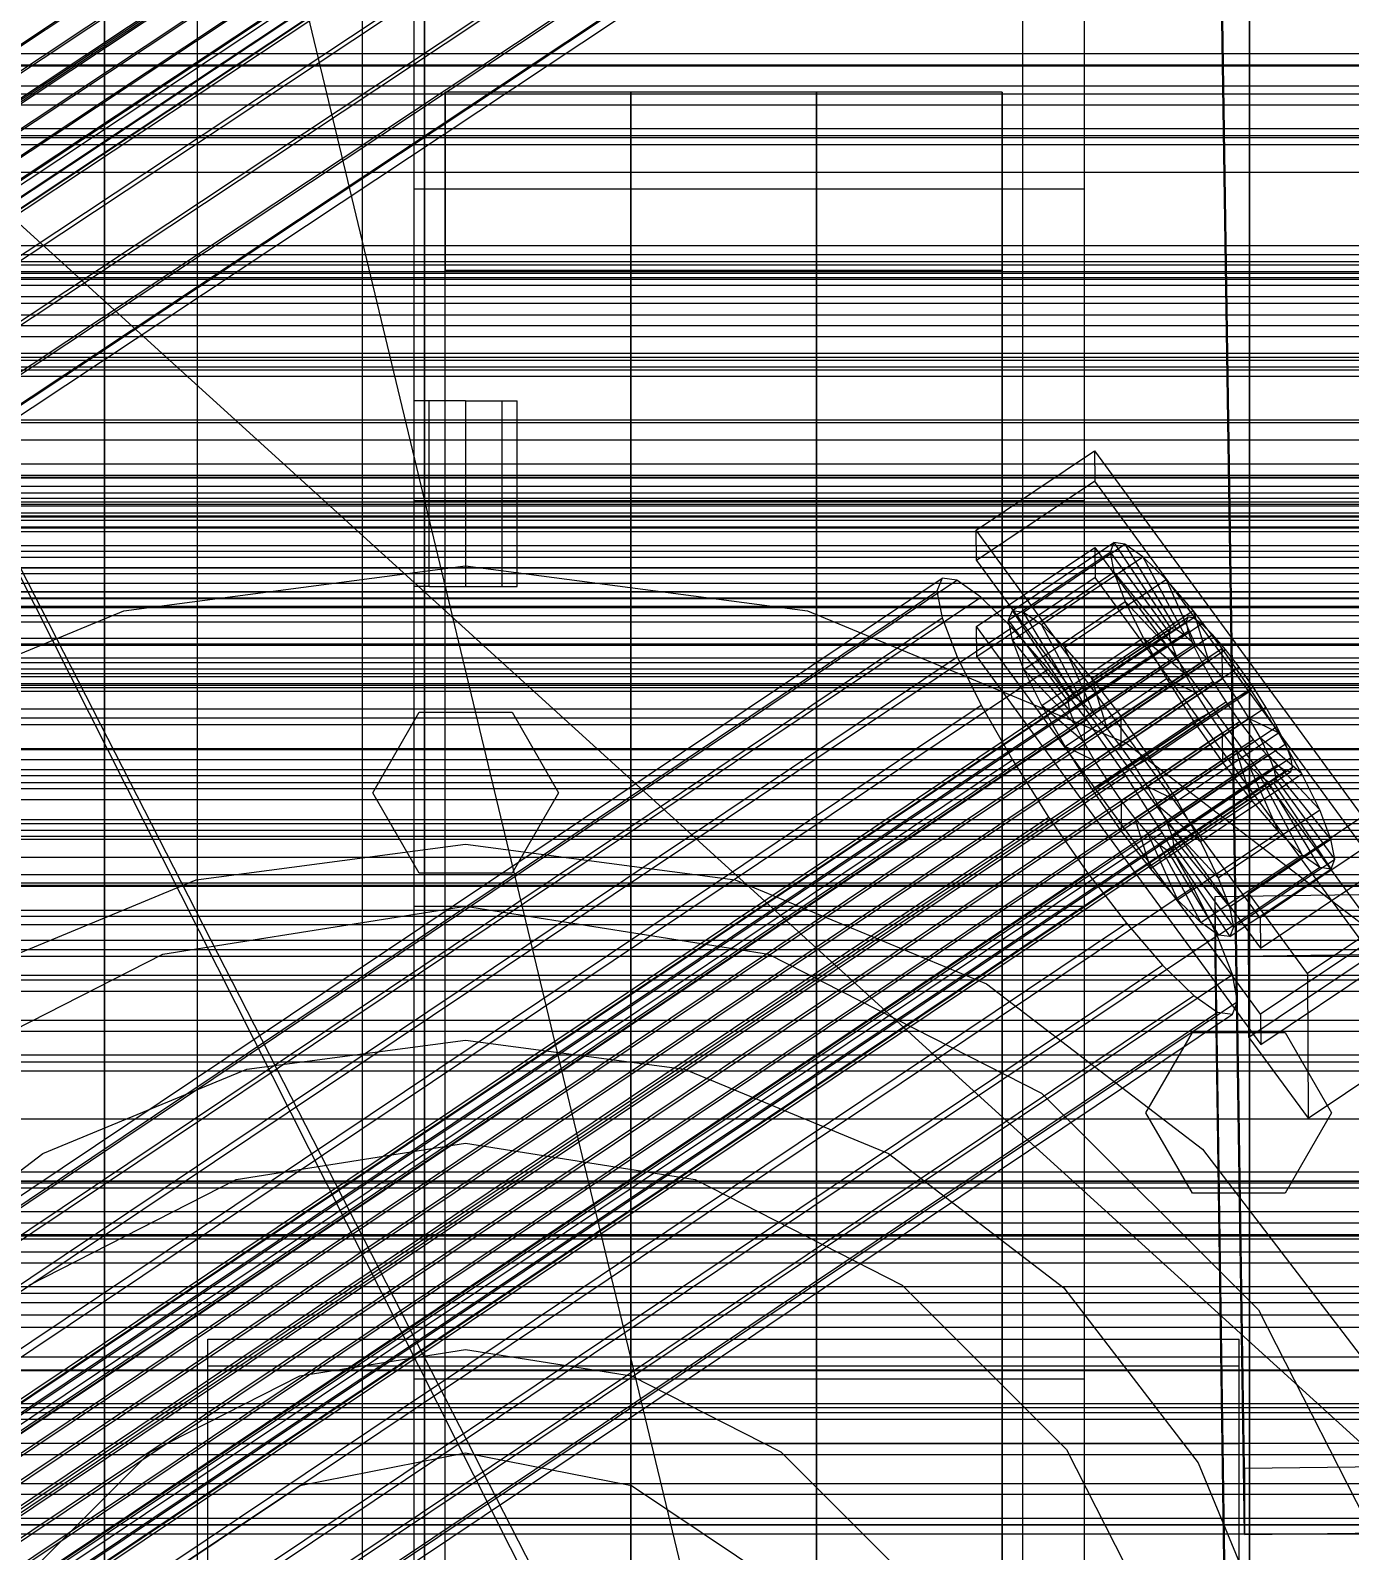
# Model space of a CAD drawing. Header units: millimetres. Extents: x -1970 to 59977, y -50268 to 6837.
# Drawn here: x 242.8 to 370.7, y -34217.5 to -34070.1 of the extents above; entities that cross this region are included whole.
import ezdxf

# ---------------------------------------------------------------- set-up
doc = ezdxf.new("R2010")
doc.units = ezdxf.units.MM
for name, color, linetype, lineweight in [('COTAS_O', 1, 'Continuous', 0), ('frontal_briquetadora', 7, 'Continuous', 0), ('frontal_C01', 7, 'Continuous', 0), ('frontal_C02', 7, 'Continuous', 0), ('frontal_C03', 7, 'Continuous', 0), ('frontal_dos-mix', 7, 'Continuous', 0), ('frontal_mezcladora', 7, 'Continuous', 0), ('frontal_secador', 7, 'Continuous', 0)]:
    doc.layers.add(name, color=color, linetype=linetype, lineweight=lineweight)
doc.dimstyles.new('R19_100', dxfattribs={"dimtxt": 250, "dimasz": 150, "dimexe": 150, "dimexo": 80, "dimgap": 100, "dimtad": 1, "dimtih": 1, "dimtoh": 1, "dimdsep": 46, "dimcen": 0.09, "dimadec": 0, "dimazin": 0, "dimtfac": 1, "dimtdec": 4, "dimtofl": 0, "dimtmove": 0, "dimatfit": 3, "dimfxl": 1, "dimtolj": 1, "dimtzin": 0, "dimarcsym": 0})

# ---------------------------------------------------------------- blocks, each defined once
blk = doc.blocks.new('*D39')
at = {"layer": 'COTAS_O', "color": 0, "lineweight": -2, "transparency": 16777216}
for p, q in [((-1725, -34320), (-1725, -33550)), ((1725, -34320), (1725, -33550)), ((-1575, -33700), (1575, -33700))]:
    blk.add_line(p, q, dxfattribs=at)
at = {"layer": 'COTAS_O', "color": 0, "transparency": 16777216}
for points in [[(-1575, -33675), (-1575, -33725), (-1725, -33700)], [(1575, -33675), (1575, -33725), (1725, -33700)]]:
    blk.add_solid(points, dxfattribs=at)
at = {"layer": 'Defpoints', "color": 0, "transparency": 16777216}
for p in [(1725, -33700), (-1725, -34400), (1725, -34400)]:
    blk.add_point(p, dxfattribs=at)
blk = doc.blocks.new('*D43')
at = {"layer": 'COTAS_O', "color": 0, "lineweight": -2, "transparency": 16777216}
for p, q in [((-650, -34820), (-650, -34050)), ((650, -34820), (650, -34050)), ((-500, -34200), (500, -34200))]:
    blk.add_line(p, q, dxfattribs=at)
at = {"layer": 'COTAS_O', "color": 0, "transparency": 16777216}
for points in [[(-500, -34175), (-500, -34225), (-650, -34200)], [(500, -34175), (500, -34225), (650, -34200)]]:
    blk.add_solid(points, dxfattribs=at)
at = {"layer": 'Defpoints', "color": 0, "transparency": 16777216}
for p in [(650, -34200), (-650, -34900), (650, -34900)]:
    blk.add_point(p, dxfattribs=at)

msp = doc.modelspace()

# ---------------------------------------------------------------- linework, layer by layer
at = {"layer": 'frontal_briquetadora'}
for p, q in [((210, -33820), (416.55, -34680)), ((210, -34060), (430, -34260)), ((210, -34060), (430, -34490)), ((210, -34060), (430, -34496)), ((210, -34143), (452, -34143)), ((210, -34181.662), (452, -34181.662))]:
    msp.add_line(p, q, dxfattribs=at)
at = {"layer": 'frontal_C01'}
for p, q in [((250, -35735.764), (250, -32680.37)), ((250, -32685.104), (250, -35740.498)), ((144.861, -34135.796), (358.659, -33993.892)), ((142.565, -34137.487), (356.363, -33995.583)), ((359.995, -33995.601), (146.196, -34137.505)), ((143.635, -34139.391), (357.434, -33997.487)), ((147.533, -34139.411), (361.332, -33997.506)), ((144.881, -34141.363), (358.68, -33999.459)), ((148.779, -34141.382), (362.578, -33999.478)), ((146.218, -34143.268), (360.017, -34001.364)), ((149.85, -34143.286), (363.648, -34001.382)), ((147.554, -34144.977), (361.352, -34003.073)), ((150.672, -34144.993), (364.471, -34003.088)), ((148.798, -34146.373), (362.596, -34004.469)), ((151.191, -34146.385), (364.989, -34004.481)), ((149.865, -34147.362), (363.664, -34005.457)), ((150.683, -34147.874), (364.482, -34005.97)), ((151.196, -34147.877), (364.995, -34005.973)), ((151.369, -34147.369), (365.168, -34005.465)), ((164.693, -34127.845), (349.002, -34005.514)), ((157.211, -34133.355), (341.52, -34011.024)), ((168.21, -34133.41), (352.519, -34011.079)), ((160.982, -34138.733), (345.291, -34016.401)), ((171.232, -34138.784), (355.541, -34016.452)), ((360.514, -34209.542), (357.646, -34017.594)), ((164.752, -34143.556), (349.061, -34021.224)), ((173.554, -34143.6), (357.863, -34021.268)), ((168.263, -34147.496), (352.572, -34025.165)), ((175.016, -34147.53), (359.326, -34025.198)), ((360.514, -34215.946), (357.646, -34023.998)), ((171.275, -34150.285), (355.584, -34027.953)), ((175.521, -34150.306), (359.83, -34027.975)), ((173.584, -34151.732), (357.893, -34029.401)), ((175.032, -34151.739), (359.341, -34029.408)), ((430, -34075.498), (-430, -34075.498)), ((430, -34080.498), (-430, -34080.498)), ((-450, -34181.845), (450, -34181.845)), ((450, -34194.652), (-450, -34194.652)), ((-425, -34203.618), (425, -34203.618)), ((378.512, -34209.301), (360.514, -34209.542)), ((360.514, -34209.542), (360.514, -34215.946)), ((450, -34215.002), (-450, -34215.002)), ((425, -34214.987), (-425, -34214.987)), ((360.514, -34215.946), (378.512, -34215.705))]:
    msp.add_line(p, q, dxfattribs=at)
at = {"layer": 'frontal_C02'}
for p, q in [((250, -35767.535), (250, -32976.99)), ((250, -32981.769), (250, -35772.314)), ((425, -34072.349), (-425, -34072.349)), ((-425, -34083.825), (425, -34083.825)), ((334.501, -34118.545), (345.969, -34110.862)), ((345.969, -34110.862), (345.981, -34113.784)), ((345.969, -34110.862), (373.501, -34148.455)), ((345.981, -34113.784), (334.513, -34121.468)), ((373.513, -34151.377), (345.981, -34113.784)), ((334.513, -34121.468), (334.501, -34118.545)), ((362.033, -34156.138), (334.501, -34118.545)), ((334.539, -34127.898), (346.008, -34120.214)), ((337.64, -34127.267), (347.47, -34120.681)), ((338.005, -34126.337), (347.835, -34119.751)), ((339.088, -34126.484), (348.918, -34119.898)), ((340.816, -34127.699), (350.645, -34121.113)), ((346.008, -34120.214), (346.02, -34123.137)), ((346.008, -34120.214), (373.539, -34157.807)), ((347.835, -34119.751), (347.47, -34120.681)), ((347.47, -34120.681), (353.205, -34128.513)), ((347.47, -34120.681), (347.847, -34122.625)), ((348.918, -34119.898), (347.835, -34119.751)), ((347.835, -34119.751), (353.378, -34128.072)), ((350.645, -34121.113), (348.918, -34119.898)), ((348.918, -34119.898), (353.892, -34128.142)), ((352.899, -34123.312), (350.645, -34121.113)), ((350.645, -34121.113), (354.71, -34128.717)), ((334.513, -34121.468), (362.045, -34159.061)), ((338.017, -34129.211), (347.847, -34122.625)), ((347.847, -34122.625), (353.384, -34129.434)), ((347.847, -34122.625), (348.941, -34125.451)), ((146.872, -34246.69), (331.181, -34123.206)), ((148.32, -34246.887), (332.629, -34123.403)), ((331.181, -34123.206), (330.692, -34124.45)), ((332.629, -34123.403), (331.181, -34123.206)), ((334.938, -34125.027), (332.629, -34123.403)), ((346.02, -34123.137), (334.551, -34130.82)), ((343.069, -34129.898), (352.899, -34123.312)), ((373.551, -34160.73), (346.02, -34123.137)), ((355.525, -34126.346), (352.899, -34123.312)), ((352.899, -34123.312), (355.777, -34129.759)), ((146.383, -34247.934), (330.692, -34124.45)), ((150.629, -34248.511), (334.938, -34125.027)), ((330.692, -34124.45), (331.197, -34127.049)), ((337.95, -34127.967), (334.938, -34125.027)), ((339.111, -34132.037), (348.941, -34125.451)), ((348.941, -34125.451), (353.902, -34130.772)), ((348.941, -34125.451), (350.678, -34128.966)), ((141.218, -34270.216), (355.017, -34126.974)), ((141.731, -34270.286), (355.53, -34127.044)), ((146.887, -34250.533), (331.197, -34127.049)), ((331.197, -34127.049), (332.659, -34130.826)), ((337.64, -34127.267), (338.005, -34126.337)), ((343.549, -34134.658), (338.005, -34126.337)), ((338.005, -34126.337), (339.088, -34126.484)), ((344.062, -34134.728), (339.088, -34126.484)), ((339.088, -34126.484), (340.816, -34127.699)), ((345.695, -34132.932), (355.525, -34126.346)), ((355.017, -34126.974), (354.844, -34127.415)), ((355.53, -34127.044), (355.017, -34126.974)), ((358.345, -34130.008), (355.525, -34126.346)), ((355.525, -34126.346), (357.021, -34131.196)), ((356.348, -34127.62), (355.53, -34127.044)), ((141.045, -34270.657), (354.844, -34127.415)), ((141.224, -34271.577), (355.022, -34128.336)), ((142.549, -34270.861), (356.348, -34127.62)), ((153.641, -34251.451), (337.95, -34127.967)), ((334.551, -34130.82), (334.539, -34127.898)), ((362.071, -34165.491), (334.539, -34127.898)), ((343.376, -34135.099), (337.64, -34127.267)), ((338.017, -34129.211), (337.64, -34127.267)), ((341.461, -34132.023), (337.95, -34127.967)), ((344.88, -34135.303), (340.816, -34127.699)), ((340.816, -34127.699), (343.069, -34129.898)), ((353.205, -34128.513), (343.376, -34135.099)), ((353.378, -34128.072), (343.549, -34134.658)), ((353.892, -34128.142), (344.062, -34134.728)), ((353.205, -34128.513), (353.378, -34128.072)), ((353.384, -34129.434), (353.205, -34128.513)), ((353.378, -34128.072), (353.892, -34128.142)), ((353.892, -34128.142), (354.71, -34128.717)), ((354.844, -34127.415), (355.022, -34128.336)), ((355.022, -34128.336), (355.541, -34129.675)), ((357.415, -34128.661), (356.348, -34127.62)), ((141.742, -34272.916), (355.541, -34129.675)), ((143.617, -34271.903), (357.415, -34128.661)), ((343.554, -34136.02), (338.017, -34129.211)), ((339.111, -34132.037), (338.017, -34129.211)), ((340.848, -34135.552), (350.678, -34128.966)), ((345.947, -34136.345), (343.069, -34129.898)), ((343.069, -34129.898), (345.695, -34132.932)), ((353.384, -34129.434), (343.554, -34136.02)), ((354.71, -34128.717), (344.88, -34135.303)), ((355.777, -34129.759), (345.947, -34136.345)), ((358.345, -34130.008), (348.515, -34136.594)), ((350.678, -34128.966), (354.725, -34132.437)), ((350.678, -34128.966), (352.938, -34132.93)), ((353.902, -34130.772), (353.384, -34129.434)), ((354.71, -34128.717), (355.777, -34129.759)), ((355.541, -34129.675), (356.363, -34131.34)), ((355.777, -34129.759), (357.021, -34131.196)), ((358.659, -34130.099), (357.415, -34128.661)), ((358.357, -34132.931), (358.345, -34130.008)), ((361.166, -34134.049), (358.345, -34130.008)), ((142.565, -34274.581), (356.363, -34131.34)), ((144.861, -34273.34), (358.659, -34130.099)), ((148.35, -34254.31), (332.659, -34130.826)), ((332.659, -34130.826), (334.981, -34135.525)), ((334.551, -34130.82), (362.083, -34168.413)), ((353.902, -34130.772), (344.073, -34137.358)), ((357.021, -34131.196), (347.191, -34137.782)), ((354.725, -34132.437), (353.902, -34130.772)), ((356.363, -34131.34), (357.434, -34133.217)), ((357.021, -34131.196), (358.357, -34132.931)), ((359.995, -34131.833), (358.659, -34130.099)), ((359.995, -34131.833), (146.196, -34275.075)), ((157.152, -34255.507), (341.461, -34132.023)), ((344.073, -34137.358), (339.111, -34132.037)), ((340.848, -34135.552), (339.111, -34132.037)), ((345.231, -34136.919), (341.461, -34132.023)), ((343.108, -34139.516), (352.938, -34132.93)), ((354.725, -34132.437), (344.895, -34139.023)), ((347.191, -34137.782), (345.695, -34132.932)), ((345.695, -34132.932), (348.515, -34136.594)), ((348.527, -34139.517), (358.357, -34132.931)), ((352.938, -34132.93), (355.796, -34134.315)), ((352.938, -34132.93), (355.569, -34137.074)), ((355.796, -34134.315), (354.725, -34132.437)), ((358.357, -34132.931), (359.693, -34134.845)), ((361.332, -34133.747), (359.995, -34131.833)), ((143.635, -34276.459), (357.434, -34133.217)), ((147.533, -34276.989), (361.332, -34133.747)), ((355.796, -34134.315), (345.966, -34140.901)), ((351.336, -34140.635), (361.166, -34134.049)), ((357.042, -34136.278), (355.796, -34134.315)), ((357.434, -34133.217), (358.68, -34135.18)), ((361.166, -34134.049), (359.693, -34134.845)), ((363.797, -34138.193), (361.166, -34134.049)), ((362.578, -34135.71), (361.332, -34133.747)), ((144.881, -34278.422), (358.68, -34135.18)), ((148.779, -34278.952), (362.578, -34135.71)), ((150.672, -34259.009), (334.981, -34135.525)), ((334.981, -34135.525), (338.003, -34140.825)), ((344.895, -34139.023), (340.848, -34135.552)), ((343.108, -34139.516), (340.848, -34135.552)), ((343.549, -34134.658), (343.376, -34135.099)), ((343.376, -34135.099), (343.554, -34136.02)), ((344.062, -34134.728), (343.549, -34134.658)), ((344.88, -34135.303), (344.062, -34134.728)), ((345.947, -34136.345), (344.88, -34135.303)), ((359.693, -34134.845), (349.863, -34141.431)), ((358.68, -34135.18), (360.017, -34137.094)), ((359.693, -34134.845), (360.939, -34136.808)), ((363.648, -34137.588), (362.578, -34135.71)), ((146.218, -34280.336), (360.017, -34137.094)), ((345.231, -34136.919), (160.922, -34260.403)), ((343.554, -34136.02), (344.073, -34137.358)), ((344.073, -34137.358), (344.895, -34139.023)), ((349.002, -34142.321), (345.231, -34136.919)), ((345.739, -34143.66), (355.569, -34137.074)), ((347.191, -34137.782), (345.947, -34136.345)), ((357.042, -34136.278), (347.212, -34142.864)), ((348.515, -34136.594), (348.527, -34139.517)), ((348.515, -34136.594), (351.336, -34140.635)), ((360.939, -34136.808), (351.109, -34143.394)), ((355.569, -34137.074), (357.042, -34136.278)), ((355.569, -34137.074), (358.39, -34141.114)), ((358.378, -34138.192), (357.042, -34136.278)), ((360.017, -34137.094), (361.352, -34138.829)), ((363.797, -34138.193), (360.939, -34136.808)), ((360.939, -34136.808), (362.01, -34138.686)), ((147.554, -34282.07), (361.352, -34138.829)), ((149.85, -34280.829), (363.648, -34137.588)), ((348.527, -34139.517), (347.191, -34137.782)), ((358.378, -34138.192), (348.548, -34144.778)), ((362.01, -34138.686), (352.18, -34145.271)), ((353.967, -34144.778), (363.797, -34138.193)), ((358.39, -34141.114), (358.378, -34138.192)), ((359.714, -34139.927), (358.378, -34138.192)), ((361.352, -34138.829), (362.596, -34140.266)), ((366.057, -34142.157), (362.01, -34138.686)), ((362.01, -34138.686), (362.833, -34140.351)), ((364.471, -34139.253), (363.648, -34137.588)), ((366.057, -34142.157), (363.797, -34138.193)), ((148.798, -34283.508), (362.596, -34140.266)), ((150.672, -34282.494), (364.471, -34139.253)), ((345.966, -34140.901), (343.108, -34139.516)), ((345.739, -34143.66), (343.108, -34139.516)), ((344.895, -34139.023), (345.966, -34140.901)), ((349.863, -34141.431), (348.527, -34139.517)), ((359.714, -34139.927), (349.884, -34146.512)), ((361.21, -34144.777), (359.714, -34139.927)), ((360.958, -34141.364), (359.714, -34139.927)), ((362.596, -34140.266), (363.664, -34141.308)), ((364.989, -34140.591), (364.471, -34139.253)), ((149.865, -34284.549), (363.664, -34141.308)), ((151.191, -34283.833), (364.989, -34140.591)), ((151.369, -34284.754), (365.168, -34141.512)), ((153.694, -34264.309), (338.003, -34140.825)), ((338.003, -34140.825), (341.52, -34146.364)), ((345.966, -34140.901), (347.212, -34142.864)), ((348.56, -34147.7), (358.39, -34141.114)), ((349.863, -34141.431), (351.336, -34140.635)), ((351.109, -34143.394), (349.863, -34141.431)), ((360.958, -34141.364), (351.128, -34147.95)), ((351.336, -34140.635), (353.967, -34144.778)), ((362.833, -34140.351), (353.003, -34146.936)), ((363.351, -34141.689), (353.521, -34148.275)), ((358.39, -34141.114), (361.21, -34144.777)), ((363.836, -34147.811), (360.958, -34141.364)), ((362.025, -34142.406), (360.958, -34141.364)), ((367.794, -34145.672), (362.833, -34140.351)), ((362.833, -34140.351), (363.351, -34141.689)), ((368.888, -34148.498), (363.351, -34141.689)), ((363.351, -34141.689), (363.53, -34142.61)), ((363.664, -34141.308), (364.482, -34141.883)), ((365.168, -34141.512), (364.989, -34140.591)), ((364.995, -34141.953), (365.168, -34141.512)), ((150.683, -34285.125), (364.482, -34141.883)), ((151.196, -34285.194), (364.995, -34141.953)), ((164.693, -34265.805), (349.002, -34142.321)), ((347.212, -34142.864), (345.739, -34143.66)), ((347.212, -34142.864), (348.548, -34144.778)), ((352.519, -34147.86), (349.002, -34142.321)), ((362.025, -34142.406), (352.196, -34148.991)), ((362.843, -34142.981), (353.014, -34149.567)), ((363.357, -34143.051), (353.527, -34149.637)), ((363.53, -34142.61), (353.7, -34149.196)), ((356.228, -34148.743), (366.057, -34142.157)), ((366.09, -34150.01), (362.025, -34142.406)), ((362.843, -34142.981), (362.025, -34142.406)), ((367.817, -34151.225), (362.843, -34142.981)), ((363.357, -34143.051), (362.843, -34142.981)), ((363.53, -34142.61), (363.357, -34143.051)), ((368.9, -34151.372), (363.357, -34143.051)), ((369.265, -34150.442), (363.53, -34142.61)), ((364.482, -34141.883), (364.995, -34141.953)), ((367.794, -34145.672), (366.057, -34142.157)), ((348.56, -34147.7), (345.739, -34143.66)), ((352.18, -34145.271), (351.109, -34143.394)), ((351.109, -34143.394), (353.967, -34144.778)), ((348.548, -34144.778), (348.56, -34147.7)), ((348.548, -34144.778), (349.884, -34146.512)), ((351.38, -34151.362), (361.21, -34144.777)), ((353.003, -34146.936), (352.18, -34145.271)), ((352.18, -34145.271), (356.228, -34148.743)), ((353.967, -34144.778), (356.228, -34148.743)), ((357.964, -34152.258), (367.794, -34145.672)), ((360.882, -34153.695), (372.35, -34146.012)), ((361.21, -34144.777), (363.836, -34147.811)), ((368.888, -34148.498), (367.794, -34145.672)), ((157.211, -34269.848), (341.52, -34146.364)), ((341.52, -34146.364), (345.291, -34151.766)), ((351.38, -34151.362), (348.56, -34147.7)), ((349.884, -34146.512), (351.38, -34151.362)), ((349.884, -34146.512), (351.128, -34147.95)), ((353.521, -34148.275), (353.003, -34146.936)), ((353.003, -34146.936), (357.964, -34152.258)), ((168.21, -34271.344), (352.519, -34147.86)), ((351.128, -34147.95), (354.006, -34154.397)), ((351.128, -34147.95), (352.196, -34148.991)), ((352.196, -34148.991), (356.26, -34156.596)), ((352.196, -34148.991), (353.014, -34149.567)), ((355.541, -34153.16), (352.519, -34147.86)), ((353.7, -34149.196), (353.521, -34148.275)), ((353.521, -34148.275), (359.058, -34155.083)), ((354.006, -34154.397), (363.836, -34147.811)), ((356.228, -34148.743), (357.964, -34152.258)), ((359.058, -34155.083), (368.888, -34148.498)), ((373.501, -34148.455), (362.033, -34156.138)), ((363.836, -34147.811), (366.09, -34150.01)), ((369.265, -34150.442), (368.888, -34148.498)), ((353.014, -34149.567), (357.987, -34157.811)), ((353.014, -34149.567), (353.527, -34149.637)), ((353.527, -34149.637), (353.7, -34149.196)), ((353.527, -34149.637), (359.07, -34157.958)), ((353.7, -34149.196), (359.436, -34157.028)), ((356.26, -34156.596), (366.09, -34150.01)), ((359.436, -34157.028), (369.265, -34150.442)), ((366.09, -34150.01), (367.817, -34151.225)), ((368.9, -34151.372), (369.265, -34150.442)), ((160.982, -34275.25), (345.291, -34151.766)), ((345.291, -34151.766), (349.061, -34156.662)), ((354.006, -34154.397), (351.38, -34151.362)), ((357.987, -34157.811), (367.817, -34151.225)), ((359.07, -34157.958), (368.9, -34151.372)), ((362.045, -34159.061), (373.513, -34151.377)), ((367.817, -34151.225), (368.9, -34151.372)), ((171.232, -34276.644), (355.541, -34153.16)), ((357.863, -34157.859), (355.541, -34153.16)), ((357.964, -34152.258), (359.058, -34155.083)), ((356.26, -34156.596), (354.006, -34154.397)), ((357.646, -34154.067), (375.644, -34153.823)), ((357.646, -34159.912), (357.646, -34154.067)), ((360.514, -34347.834), (357.646, -34154.067)), ((360.939, -34167.724), (360.882, -34153.695)), ((366.618, -34161.527), (360.882, -34153.695)), ((378.086, -34153.843), (366.618, -34161.527)), ((359.058, -34155.083), (359.436, -34157.028)), ((362.033, -34156.138), (362.045, -34159.061)), ((164.752, -34280.146), (349.061, -34156.662)), ((173.554, -34281.342), (357.863, -34157.859)), ((349.061, -34156.662), (352.572, -34160.718)), ((357.987, -34157.811), (356.26, -34156.596)), ((359.326, -34161.636), (357.863, -34157.859)), ((359.07, -34157.958), (357.987, -34157.811)), ((359.436, -34157.028), (359.07, -34157.958)), ((373.539, -34157.807), (362.071, -34165.491)), ((168.263, -34284.202), (352.572, -34160.718)), ((352.572, -34160.718), (355.584, -34163.658)), ((375.644, -34159.669), (357.646, -34159.912)), ((360.514, -34353.679), (357.646, -34159.912)), ((372.408, -34160.04), (360.939, -34167.724)), ((362.083, -34168.413), (373.551, -34160.73)), ((175.016, -34285.12), (359.326, -34161.636)), ((359.83, -34164.235), (359.326, -34161.636)), ((366.618, -34161.527), (366.675, -34175.556)), ((171.275, -34287.142), (355.584, -34163.658)), ((355.584, -34163.658), (357.893, -34165.282)), ((173.584, -34288.766), (357.893, -34165.282)), ((175.521, -34287.719), (359.83, -34164.235)), ((357.893, -34165.282), (359.341, -34165.479)), ((359.341, -34165.479), (359.83, -34164.235)), ((175.032, -34288.963), (359.341, -34165.479)), ((362.071, -34165.491), (362.083, -34168.413)), ((360.939, -34167.724), (366.675, -34175.556)), ((366.675, -34175.556), (378.143, -34167.872))]:
    msp.add_line(p, q, dxfattribs=at)
at = {"layer": 'frontal_C03'}
for p, q in [((1250, -34072.358), (-1250, -34072.358)), ((-1250, -34073.416), (1250, -34073.416)), ((1250, -34076.268), (-1250, -34076.268)), ((1250, -34077.325), (-1250, -34077.325)), ((1250, -34079.633), (-1250, -34079.633)), ((1250, -34080.286), (-1250, -34080.286)), ((1250, -34081.167), (-1250, -34081.167)), ((1250, -34090.974), (-1250, -34090.974)), ((1250, -34091.855), (-1250, -34091.855)), ((1250, -34092.509), (-1250, -34092.509)), ((-1250, -34092.816), (1250, -34092.816)), ((-1250, -34093.614), (1250, -34093.614)), ((-1250, -34094.198), (1250, -34094.198)), ((1250, -34094.816), (-1250, -34094.816)), ((-1250, -34095.873), (1250, -34095.873)), ((-1250, -34096.536), (1250, -34096.536)), ((-1250, -34097.665), (1250, -34097.665)), ((1250, -34098.726), (-1250, -34098.726)), ((1250, -34099.783), (-1250, -34099.783)), ((-1250, -34101.385), (1250, -34101.385)), ((1250, -34102.09), (-1250, -34102.09)), ((1250, -34102.744), (-1250, -34102.744)), ((-1250, -34102.981), (1250, -34102.981)), ((1250, -34103.625), (-1250, -34103.625)), ((-1250, -34107.828), (1250, -34107.828)), ((-1250, -34109.784), (1250, -34109.784)), ((1250, -34113.431), (-1250, -34113.431)), ((1250, -34114.313), (-1250, -34114.313)), ((1250, -34114.966), (-1250, -34114.966)), ((-1268, -34115.802), (1268, -34115.802)), ((-1268, -34116.026), (1268, -34116.026)), ((-1268, -34116.191), (1268, -34116.191)), ((-1250, -34115.429), (1250, -34115.429)), ((-1268, -34116.848), (1268, -34116.848)), ((-1268, -34117.166), (1268, -34117.166)), ((-1268, -34118.212), (1268, -34118.212)), ((1250, -34117.274), (-1250, -34117.274)), ((1250, -34117.61), (-1250, -34117.61)), ((-1268, -34118.661), (1268, -34118.661)), ((-1250, -34118.331), (1250, -34118.331)), ((-1268, -34120.024), (1268, -34120.024)), ((-1268, -34120.574), (1268, -34120.574)), ((-1268, -34122.162), (1268, -34122.162)), ((1250, -34121.183), (-1250, -34121.183)), ((1250, -34122.24), (-1250, -34122.24)), ((1268, -34122.775), (-1268, -34122.775)), ((-1250, -34123.667), (1250, -34123.667)), ((-1268, -34124.479), (1268, -34124.479)), ((-1268, -34125.114), (1268, -34125.114)), ((1250, -34124.548), (-1250, -34124.548)), ((1250, -34125.201), (-1250, -34125.201)), ((-1268, -34126.817), (1268, -34126.817)), ((-1250, -34125.925), (1250, -34125.925)), ((1250, -34126.083), (-1250, -34126.083)), ((-1268, -34127.431), (1268, -34127.431)), ((-1268, -34129.018), (1268, -34129.018)), ((-1268, -34129.568), (1268, -34129.568)), ((-1268, -34130.932), (1268, -34130.932)), ((-1268, -34131.381), (1268, -34131.381)), ((-1268, -34132.427), (1268, -34132.427)), ((-1268, -34132.744), (1268, -34132.744)), ((-1250, -34131.983), (1250, -34131.983)), ((-1268, -34133.402), (1268, -34133.402)), ((-1268, -34133.566), (1268, -34133.566)), ((-1268, -34133.791), (1268, -34133.791)), ((-1250, -34134.164), (1250, -34134.164)), ((1250, -34135.889), (-1250, -34135.889)), ((1250, -34136.77), (-1250, -34136.77)), ((1250, -34137.424), (-1250, -34137.424)), ((1250, -34139.731), (-1250, -34139.731)), ((-1250, -34139.809), (1250, -34139.809)), ((-1250, -34140.789), (1250, -34140.789)), ((-1250, -34141.764), (1250, -34141.764)), ((1250, -34143.641), (-1250, -34143.641)), ((1250, -34144.698), (-1250, -34144.698)), ((-1250, -34146.611), (1250, -34146.611)), ((1250, -34147.006), (-1250, -34147.006)), ((1250, -34147.659), (-1250, -34147.659)), ((-1250, -34148.208), (1250, -34148.208)), ((1250, -34148.54), (-1250, -34148.54)), ((-1250, -34151.927), (1250, -34151.927)), ((-1500, -34152.753), (1500, -34152.753)), ((-1250, -34153.056), (1250, -34153.056)), ((-1250, -34155.394), (1250, -34155.394)), ((-1250, -34155.979), (1250, -34155.979)), ((-1250, -34156.776), (1250, -34156.776)), ((1250, -34158.347), (-1250, -34158.347)), ((1250, -34159.228), (-1250, -34159.228)), ((1250, -34159.882), (-1250, -34159.882)), ((1500, -34161.736), (-1500, -34161.736)), ((1250, -34162.189), (-1250, -34162.189)), ((-1250, -34163.246), (1250, -34163.246)), ((1250, -34166.098), (-1250, -34166.098)), ((1250, -34167.156), (-1250, -34167.156)), ((1250, -34169.463), (-1250, -34169.463)), ((1250, -34170.117), (-1250, -34170.117)), ((1250, -34170.998), (-1250, -34170.998)), ((-1500, -34175.611), (1500, -34175.611)), ((1250, -34180.804), (-1250, -34180.804)), ((1250, -34181.686), (-1250, -34181.686)), ((1250, -34182.339), (-1250, -34182.339)), ((1250, -34184.647), (-1250, -34184.647)), ((-1250, -34185.704), (1250, -34185.704)), ((1500, -34186.859), (-1500, -34186.859)), ((1500, -34187.019), (-1500, -34187.019)), ((1500, -34187.304), (-1500, -34187.304)), ((1250, -34188.556), (-1250, -34188.556)), ((1250, -34189.613), (-1250, -34189.613)), ((1250, -34191.921), (-1250, -34191.921)), ((1250, -34192.574), (-1250, -34192.574)), ((1250, -34193.456), (-1250, -34193.456)), ((-1500, -34195.842), (1500, -34195.842)), ((-1500, -34198.712), (1500, -34198.712)), ((1250, -34203.262), (-1250, -34203.262)), ((1250, -34204.143), (-1250, -34204.143)), ((1250, -34204.797), (-1250, -34204.797)), ((1250, -34207.104), (-1250, -34207.104)), ((-1250, -34208.162), (1250, -34208.162)), ((1250, -34211.014), (-1250, -34211.014)), ((1250, -34212.071), (-1250, -34212.071)), ((1250, -34214.378), (-1250, -34214.378)), ((1250, -34215.032), (-1250, -34215.032)), ((1250, -34215.913), (-1250, -34215.913))]:
    msp.add_line(p, q, dxfattribs=at)
at = {"layer": 'frontal_dos-mix'}
msp.add_line((275, -35980), (275, -33282.5), dxfattribs=at)
at = {"layer": 'frontal_mezcladora'}
for p, q in [((280, -34450), (280, -34020)), ((259, -34456.719), (259, -34036.719)), ((281, -34036.719), (281, -34456.719)), ((339, -34456.719), (339, -34036.719)), ((361, -34036.719), (361, -34456.719)), ((259, -34483.281), (259, -34063.281)), ((281, -34483.281), (281, -34063.281)), ((339, -34483.281), (339, -34063.281)), ((361, -34483.281), (361, -34063.281)), ((280, -34085.455), (280, -34066.474)), ((345, -34085.455), (345, -34066.474)), ((301, -34076.07), (283, -34076.07)), ((283, -34076.07), (283, -34093.321)), ((283, -34509.163), (283, -34076.07)), ((301, -34093.321), (301, -34076.07)), ((301, -34076.07), (301, -34509.163)), ((319, -34076.07), (301, -34076.07)), ((319, -34093.321), (319, -34076.07)), ((319, -34076.07), (319, -34509.163)), ((337, -34076.07), (319, -34076.07)), ((337, -34093.321), (337, -34076.07)), ((337, -34076.07), (337, -34509.163)), ((280, -34115.65), (280, -34085.455)), ((280, -34085.455), (345, -34085.455)), ((345, -34115.65), (345, -34085.455)), ((283, -34093.321), (301, -34093.321)), ((283, -34526.414), (283, -34093.321)), ((301, -34526.414), (301, -34093.321)), ((301, -34093.321), (319, -34093.321)), ((319, -34526.414), (319, -34093.321)), ((319, -34093.321), (337, -34093.321)), ((337, -34526.414), (337, -34093.321)), ((281.464, -34106), (280, -34106)), ((280, -34124), (280, -34106)), ((285, -34106), (281.464, -34106)), ((281.464, -34124), (281.464, -34106)), ((285, -34106), (288.536, -34106)), ((285, -34106), (285, -34124)), ((288.536, -34106), (290, -34106)), ((288.536, -34124), (288.536, -34106)), ((290, -34124), (290, -34106)), ((280, -34155), (280, -34115.65)), ((280, -34115.65), (345, -34115.65)), ((345, -34155), (345, -34115.65)), ((251.871, -34126.361), (285, -34122)), ((285, -34122), (318.129, -34126.361)), ((281.464, -34124), (280, -34124)), ((281.464, -34124), (285, -34124)), ((285, -34124), (288.536, -34124)), ((288.536, -34124), (290, -34124)), ((221, -34139.149), (251.871, -34126.361)), ((318.129, -34126.361), (349, -34139.149)), ((276, -34144), (280.5, -34136.206)), ((280.5, -34136.206), (289.5, -34136.206)), ((289.5, -34136.206), (294, -34144)), ((349, -34139.149), (375.51, -34159.49)), ((280.5, -34151.794), (276, -34144)), ((294, -34144), (289.5, -34151.794)), ((258.859, -34152.441), (285, -34149)), ((285, -34149), (311.141, -34152.441)), ((289.5, -34151.794), (280.5, -34151.794)), ((234.5, -34162.531), (258.859, -34152.441)), ((311.141, -34152.441), (335.5, -34162.531)), ((255.643, -34159.65), (285, -34155)), ((280, -34200.824), (280, -34155)), ((280, -34155), (345, -34155)), ((285, -34155), (314.357, -34159.65)), ((345, -34200.824), (345, -34155)), ((229.16, -34173.143), (255.643, -34159.65)), ((314.357, -34159.65), (340.84, -34173.143)), ((335.5, -34162.531), (356.418, -34178.582)), ((263.777, -34170.794), (285, -34168)), ((285, -34168), (306.223, -34170.794)), ((350.953, -34175.047), (355.453, -34167.252)), ((355.453, -34167.252), (364.453, -34167.252)), ((364.453, -34167.252), (368.953, -34175.047)), ((244, -34178.986), (263.777, -34170.794)), ((306.223, -34170.794), (326, -34178.986)), ((340.84, -34173.143), (361.857, -34194.16)), ((355.453, -34182.841), (350.953, -34175.047)), ((368.953, -34175.047), (364.453, -34182.841)), ((262.751, -34181.524), (285, -34178)), ((285, -34178), (307.249, -34181.524)), ((356.418, -34178.582), (372.469, -34199.5)), ((227.017, -34192.017), (244, -34178.986)), ((326, -34178.986), (342.983, -34192.017)), ((242.679, -34191.751), (262.751, -34181.524)), ((307.249, -34181.524), (327.321, -34191.751)), ((364.453, -34182.841), (355.453, -34182.841)), ((327.321, -34191.751), (343.249, -34207.679)), ((342.983, -34192.017), (356.014, -34209)), ((361.857, -34194.16), (375.35, -34220.643)), ((260, -34199.594), (260, -34197)), ((260, -34197), (360, -34197)), ((360, -34199.594), (360, -34197)), ((268.931, -34200.545), (285, -34198)), ((285, -34198), (301.069, -34200.545)), ((254.435, -34207.931), (268.931, -34200.545)), ((260, -34207.122), (260, -34199.594)), ((260, -34199.594), (360, -34199.594)), ((301.069, -34200.545), (315.565, -34207.931)), ((360, -34207.122), (360, -34199.594)), ((280, -34250), (280, -34200.824)), ((280, -34200.824), (345, -34200.824)), ((345, -34250), (345, -34200.824)), ((242.931, -34219.435), (254.435, -34207.931)), ((260, -34218.847), (260, -34207.122)), ((260, -34207.122), (360, -34207.122)), ((268.927, -34211.197), (285, -34208)), ((285, -34208), (301.073, -34211.197)), ((315.565, -34207.931), (327.069, -34219.435)), ((343.249, -34207.679), (353.476, -34227.751)), ((360, -34218.847), (360, -34207.122)), ((356.014, -34209), (364.206, -34228.777)), ((255.302, -34220.302), (268.927, -34211.197)), ((301.073, -34211.197), (314.698, -34220.302))]:
    msp.add_line(p, q, dxfattribs=at)
at = {"layer": 'frontal_secador'}
for p, q in [((-1360, -34073.5), (1360, -34073.5)), ((-1250, -34073.5), (1250, -34073.5)), ((1360, -34083.853), (-1360, -34083.853)), ((1360, -34093.5), (-1360, -34093.5)), ((1250, -34094.076), (-1250, -34094.076)), ((1360, -34101.784), (-1360, -34101.784)), ((1360, -34108.141), (-1360, -34108.141)), ((1360, -34112.137), (-1360, -34112.137)), ((1360, -34113.5), (-1360, -34113.5)), ((1250, -34113.25), (-1250, -34113.25)), ((1250, -34129.715), (-1250, -34129.715)), ((1250, -34142.349), (-1250, -34142.349)), ((1250, -34150.291), (-1250, -34150.291)), ((1250, -34153), (-1250, -34153))]:
    msp.add_line(p, q, dxfattribs=at)

# ---------------------------------------------------------------- dimensions: what is measured, and where the dimension line sits
at = {"layer": 'COTAS_O'}
for p1, p2, picture, middle in [((-1725, -34400), (1725, -34400), '*D39', (0, -33700)), ((-650, -34900), (650, -34900), '*D43', (0, -34200))]:
    dim = msp.add_aligned_dim(p1=p1, p2=p2, distance=700, text='<> O', dimstyle='R19_100', dxfattribs=at)
    dim.commit()
    dim.dimension.update_dxf_attribs({"geometry": picture, "text_midpoint": middle})

doc.saveas('drawing.dxf')
